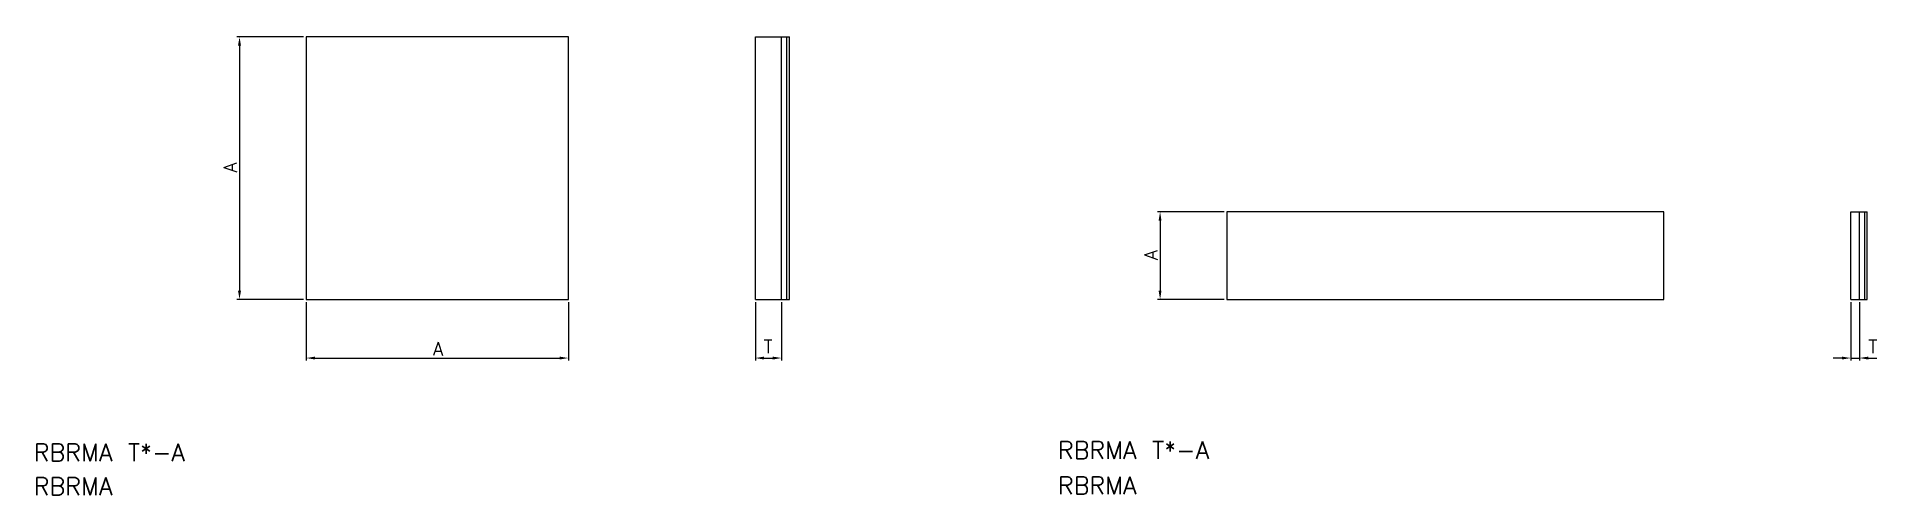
# Model space of a CAD drawing. Extents: x 659 to 2766, y 1362 to 1886.
import ezdxf

# ---------------------------------------------------------------- set-up
doc = ezdxf.new("R2010")
doc.units = 0
doc.header["$MEASUREMENT"] = 0
doc.layers.get('0').update_dxf_attribs({"linetype": 'CONTINUOUS'})
doc.layers.get('DEFPOINTS').update_dxf_attribs({"linetype": 'CONTINUOUS'})
doc.layers.add('DIM', color=4, linetype='CONTINUOUS')
doc.styles.get("Standard").update_dxf_attribs({"font": 'txt.shx'})
doc.dimstyles.new('MISUMI', dxfattribs={"dimtxt": 15, "dimasz": 10, "dimexe": 3, "dimexo": 3, "dimgap": 3, "dimtad": 1, "dimdec": 4, "dimdsep": 46, "dimtxsty": 'STANDARD', "dimcen": 0, "dimadec": 0, "dimazin": 0, "dimtfac": 0.6, "dimtdec": 4, "dimtix": 1, "dimtmove": 2, "dimatfit": 3, "dimfxl": 1, "dimtvp": 1, "dimtolj": 1, "dimarcsym": 0})

# ---------------------------------------------------------------- blocks, each defined once
blk = doc.blocks.new('*U1')
at = {"color": 0, "linetype": 'Continuous'}
blk.add_text('A', height=15, rotation=90, dxfattribs=at).set_placement((887.5, 1730.6))
blk = doc.blocks.new('*D0')
at = {"color": 0, "linetype": 'Continuous'}
for p, q in [((963.9, 1885.6), (887.5, 1885.6)), ((890.5, 1875.6), (890.5, 1595.6)), ((963.9, 1585.6), (887.5, 1585.6))]:
    blk.add_line(p, q, dxfattribs=at)
for points in [[(888.8, 1875.6), (892.2, 1875.6), (890.5, 1885.6)], [(888.8, 1595.6), (892.2, 1595.6), (890.5, 1585.6)]]:
    blk.add_solid(points, dxfattribs=at)
at = {"layer": 'DEFPOINTS', "color": 0, "linetype": 'Continuous'}
for p in [(966.9, 1885.6), (890.5, 1585.6), (966.9, 1585.6)]:
    blk.add_point(p, dxfattribs=at)
at = {"color": 7, "linetype": 'Continuous'}
blk.add_blockref('*U1', (0, 0), dxfattribs=at)
blk = doc.blocks.new('*U3')
at = {"color": 0, "linetype": 'Continuous'}
blk.add_text('A', height=15, dxfattribs=at).set_placement((1111.9, 1521.6))
blk = doc.blocks.new('*D2')
at = {"color": 0, "linetype": 'Continuous'}
for p, q in [((966.9, 1582.6), (966.9, 1515.6)), ((1266.9, 1582.6), (1266.9, 1515.6)), ((976.9, 1518.6), (1256.9, 1518.6))]:
    blk.add_line(p, q, dxfattribs=at)
for points in [[(976.9, 1520.2), (976.9, 1516.9), (966.9, 1518.6)], [(1256.9, 1520.2), (1256.9, 1516.9), (1266.9, 1518.6)]]:
    blk.add_solid(points, dxfattribs=at)
at = {"layer": 'DEFPOINTS', "color": 0, "linetype": 'Continuous'}
for p in [(966.9, 1585.6), (1266.9, 1585.6), (1266.9, 1518.6)]:
    blk.add_point(p, dxfattribs=at)
at = {"color": 7, "linetype": 'Continuous'}
blk.add_blockref('*U3', (0, 0), dxfattribs=at)
blk = doc.blocks.new('*D8')
at = {"color": 0, "linetype": 'Continuous', "lineweight": -2}
for p, q in [((1480.8, 1582.6), (1480.8, 1515.6)), ((1510.8, 1582.6), (1510.8, 1515.6)), ((1490.8, 1518.6), (1500.8, 1518.6))]:
    blk.add_line(p, q, dxfattribs=at)
at = {"color": 0, "linetype": 'Continuous'}
for points in [[(1490.8, 1520.2), (1490.8, 1516.9), (1480.8, 1518.6)], [(1500.8, 1520.2), (1500.8, 1516.9), (1510.8, 1518.6)]]:
    blk.add_solid(points, dxfattribs=at)
at = {"layer": 'DEFPOINTS', "color": 0, "linetype": 'Continuous'}
for p in [(1480.8, 1585.6), (1510.8, 1585.6), (1510.8, 1518.6)]:
    blk.add_point(p, dxfattribs=at)
at = {"color": 0, "linetype": 'Continuous', "insert": (1495.3, 1531.8), "char_height": 15, "attachment_point": 5}
blk.add_mtext('\\A1;T', dxfattribs=at)
blk = doc.blocks.new('*D9')
at = {"layer": 'DEFPOINTS', "color": 0, "linetype": 'Continuous'}
for p in [(2734.3, 1585.6), (2744.3, 1585.6), (2744.3, 1518.6)]:
    blk.add_point(p, dxfattribs=at)
at = {"layer": 'DIM', "color": 0, "linetype": 'Continuous', "lineweight": -2}
for p, q in [((2734.3, 1582.6), (2734.3, 1515.6)), ((2744.3, 1582.6), (2744.3, 1515.6)), ((2724.3, 1518.6), (2714.3, 1518.6)), ((2734.3, 1518.6), (2744.3, 1518.6)), ((2754.3, 1518.6), (2764.3, 1518.6))]:
    blk.add_line(p, q, dxfattribs=at)
at = {"layer": 'DIM', "color": 0, "linetype": 'Continuous'}
for points in [[(2724.3, 1520.2), (2724.3, 1516.9), (2734.3, 1518.6)], [(2754.3, 1520.2), (2754.3, 1516.9), (2744.3, 1518.6)]]:
    blk.add_solid(points, dxfattribs=at)
at = {"layer": 'DIM', "color": 0, "linetype": 'Continuous', "insert": (2759.6, 1531.8), "char_height": 15, "attachment_point": 5}
blk.add_mtext('\\A1;T', dxfattribs=at)
blk = doc.blocks.new('*U7')
at = {"layer": 'DIM', "color": 0, "linetype": 'Continuous'}
blk.add_text('A', height=15, rotation=90, dxfattribs=at).set_placement((1941, 1630.6))
blk = doc.blocks.new('*D6')
at = {"layer": 'DEFPOINTS', "color": 0, "linetype": 'Continuous'}
for p in [(2020.4, 1685.6), (1944, 1585.6), (2020.4, 1585.6)]:
    blk.add_point(p, dxfattribs=at)
at = {"layer": 'DIM', "color": 0, "linetype": 'Continuous'}
for p, q in [((2017.4, 1685.6), (1941, 1685.6)), ((1944, 1675.6), (1944, 1595.6)), ((2017.4, 1585.6), (1941, 1585.6))]:
    blk.add_line(p, q, dxfattribs=at)
for points in [[(1942.3, 1675.6), (1945.6, 1675.6), (1944, 1685.6)], [(1942.3, 1595.6), (1945.6, 1595.6), (1944, 1585.6)]]:
    blk.add_solid(points, dxfattribs=at)
at = {"color": 7, "linetype": 'Continuous'}
blk.add_blockref('*U7', (0, 0), dxfattribs=at)

msp = doc.modelspace()

# ---------------------------------------------------------------- linework, layer by layer
at = {"color": 7, "linetype": 'Continuous'}
for p, q in [((966.91652, 1885.64061), (966.91652, 1585.64061)), ((1266.91652, 1885.64061), (966.91652, 1885.64061)), ((1266.91652, 1585.64061), (1266.91652, 1885.64061)), ((1480.83611, 1585.64061), (1480.83611, 1885.64061)), ((1480.83611, 1885.64061), (1519.83611, 1885.64061)), ((1510.83611, 1585.64061), (1510.83611, 1885.64061)), ((1516.83611, 1585.64061), (1516.83611, 1885.64061)), ((1519.83611, 1585.64061), (1519.83611, 1885.64061)), ((2520.36969, 1685.64061), (2020.36969, 1685.64061)), ((2020.36969, 1685.64061), (2020.36969, 1585.64061)), ((2520.36969, 1585.64061), (2520.36969, 1685.64061)), ((2734.28927, 1685.64061), (2753.28927, 1685.64061)), ((2734.28927, 1585.64061), (2734.28927, 1685.64061)), ((2744.28927, 1585.64061), (2744.28927, 1685.64061)), ((2750.28927, 1585.64061), (2750.28927, 1685.64061)), ((2753.28927, 1585.64061), (2753.28927, 1685.64061)), ((966.91652, 1585.64061), (1266.91652, 1585.64061)), ((1480.83611, 1585.64061), (1519.83611, 1585.64061)), ((2020.36969, 1585.64061), (2520.36969, 1585.64061)), ((2734.28927, 1585.64061), (2753.28927, 1585.64061))]:
    msp.add_line(p, q, dxfattribs=at)

# ---------------------------------------------------------------- texts
for s, p in [('RBRMA T*-A', (655.13582, 1400.64316)), ('RBRMA T*-A', (1827.10527, 1403.28182)), ('RBRMA', (655.13582, 1361.90694)), ('RBRMA', (1827.10527, 1362.92385))]:
    msp.add_text(s, height=20).set_placement(p)

# ---------------------------------------------------------------- dimensions: what is measured, and where the dimension line sits
at = {"color": 4, "linetype": 'Continuous'}
dim = msp.add_linear_dim(base=(890.49717, 1585.64061), p1=(966.91652, 1885.64061), p2=(966.91652, 1585.64061), angle=90, text='A', dimstyle='MISUMI', dxfattribs=at)
dim.commit()
dim.dimension.update_dxf_attribs({"geometry": '*D0', "text_midpoint": (879.99717, 1735.64061)})
dim = msp.add_linear_dim(base=(1266.91652, 1518.57985), p1=(966.91652, 1585.64061), p2=(1266.91652, 1585.64061), text='A', dimstyle='MISUMI', dxfattribs=at)
dim.commit()
dim.dimension.update_dxf_attribs({"geometry": '*D2', "text_midpoint": (1116.91652, 1529.07985)})
dim = msp.add_linear_dim(base=(1510.83611, 1518.57985), p1=(1480.83611, 1585.64061), p2=(1510.83611, 1585.64061), text='T', dimstyle='MISUMI', dxfattribs=at)
dim.commit()
dim.dimension.update_dxf_attribs({"geometry": '*D8', "text_midpoint": (1495.28955, 1531.7846), "dimtype": 160})
at = {"layer": 'DIM', "color": 4, "linetype": 'Continuous'}
dim = msp.add_linear_dim(base=(1943.95033, 1585.64061), p1=(2020.36969, 1685.64061), p2=(2020.36969, 1585.64061), angle=90, text='A', dimstyle='MISUMI', dxfattribs=at)
dim.commit()
dim.dimension.update_dxf_attribs({"geometry": '*D6', "text_midpoint": (1933.45033, 1635.64061)})
dim = msp.add_linear_dim(base=(2744.28927, 1518.57985), p1=(2734.28927, 1585.64061), p2=(2744.28927, 1585.64061), text='T', dimstyle='MISUMI', dxfattribs=at)
dim.commit()
dim.dimension.update_dxf_attribs({"geometry": '*D9', "text_midpoint": (2759.60181, 1531.7846), "dimtype": 160})

doc.saveas('drawing.dxf')
